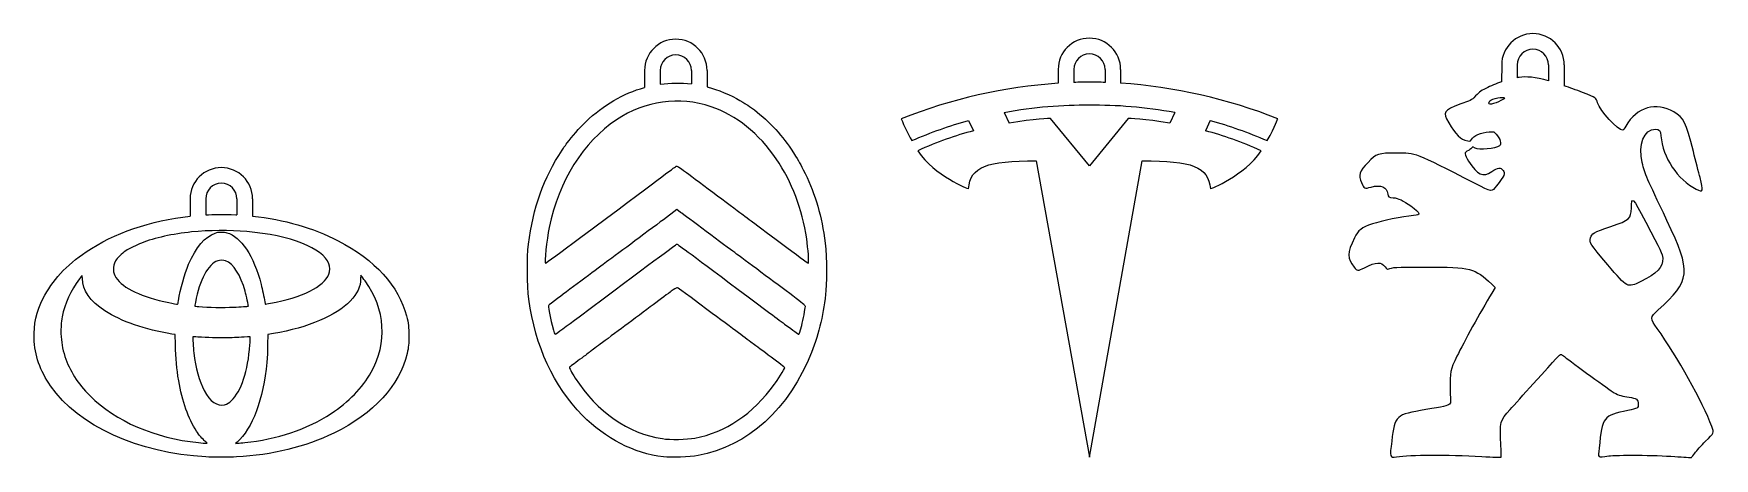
# Model space of a CAD drawing. Extents: x 17 to 286, y 104 to 172.
import ezdxf

# ---------------------------------------------------------------- set-up
doc = ezdxf.new("R2010")
doc.units = 0
doc.layers.get('0').update_dxf_attribs({"linetype": 'CONTINUOUS'})
doc.layers.add('IMAGE', color=7, linetype='CONTINUOUS')

msp = doc.modelspace()

# ---------------------------------------------------------------- linework, layer by layer
at = {"linetype": 'BYBLOCK'}
for p, q in [((114.48, 165.76), (114.47, 163.03)), ((116.98, 165.76), (116.98, 163.56)), ((121.98, 165.76), (121.98, 163.61)), ((124.48, 165.76), (124.48, 163.14)), ((180.69, 165.92), (180.68, 163.71)), ((183.19, 165.92), (183.19, 163.84)), ((188.19, 165.92), (188.19, 163.84)), ((190.69, 165.92), (190.69, 163.72)), ((251.69, 166.65), (251.68, 163.92)), ((254.19, 166.65), (254.19, 164.59)), ((259.19, 166.65), (259.19, 164.09)), ((261.69, 166.65), (261.69, 163.31)), ((172.03, 159.06), (172.82, 157.34)), ((199.36, 159.06), (198.56, 157.34)), ((166.35, 157.75), (167.11, 156.1)), ((205.04, 157.75), (204.28, 156.1)), ((41.73, 145.22), (41.72, 142.46)), ((44.23, 145.22), (44.23, 142.65)), ((49.23, 145.22), (49.23, 142.66)), ((51.73, 145.22), (51.73, 142.46))]:
    msp.add_line(p, q, dxfattribs=at)
at = {"color": 7}
msp.add_lwpolyline([(185.7, 160.25), (185.7, 160.25)], close=True, dxfattribs=at)
for points in [[(191.91, 158.07), (185.68, 150.49), (185.7, 150.49), (179.47, 158.07)], [(247.43, 153.35), (247.08, 153.55), (246.85, 153.32)], [(249.68, 155.92), (250.42, 155.96), (250.78, 155.56)], [(177.19, 151.31), (185.7, 103.9), (185.7, 103.9)], [(185.7, 103.9), (194.13, 151.31)], [(250.09, 131.58), (250.66, 131.05), (250.1, 130.13)], [(243.45, 114.77), (243.51, 112.59), (243.31, 112.39)]]:
    msp.add_lwpolyline(points, dxfattribs=at)
at = {"linetype": 'BYBLOCK'}
for centre, radius in [((119.48, 165.76), 5), ((185.69, 165.92), 5), ((256.69, 166.65), 5), ((119.48, 165.76), 2.5), ((185.69, 165.92), 2.5), ((256.69, 166.65), 2.5), ((46.73, 145.22), 5), ((46.73, 145.22), 2.5)]:
    msp.add_arc(centre, radius, 0, 180, dxfattribs=at)
at = {"color": 7}
for points in [[(254.46, 164.64), (254.37, 164.62), (254.28, 164.6), (254.19, 164.59)], [(259.19, 164.09), (257.07, 164.68), (255.57, 164.84), (254.46, 164.64)], [(180.68, 163.71), (172.07, 163.14), (163.6, 161.22), (155.57, 158.03)], [(185.7, 163.9), (184.86, 163.89), (184.03, 163.87), (183.19, 163.84)], [(188.19, 163.84), (187.36, 163.87), (186.53, 163.89), (185.7, 163.9)], [(215.83, 158.03), (207.79, 161.23), (199.31, 163.15), (190.69, 163.72)], [(249.14, 162.89), (248.27, 162.45), (248.01, 162.25), (247.24, 161.39)], [(251.67, 163.93), (250.8, 163.64), (249.96, 163.3), (249.14, 162.89)], [(249.77, 160.89), (250.04, 161.27), (252.15, 161.66), (252.15, 161.33)], [(264.65, 162.23), (263.57, 162.65), (262.59, 163.01), (261.69, 163.31)], [(267.05, 160.56), (266.81, 161.42), (266.89, 161.37), (264.65, 162.23)], [(172.03, 159.06), (176.81, 159.95), (181.41, 160.28), (185.7, 160.25)], [(185.7, 160.25), (189.99, 160.29), (194.59, 159.96), (199.37, 159.07)], [(246.36, 160.86), (242.77, 159.63), (242.26, 159.22), (242.86, 158.03)], [(247.24, 161.39), (247.02, 161.15), (246.79, 161.01), (246.36, 160.86)], [(249.84, 160.35), (249.62, 160.35), (249.58, 160.64), (249.77, 160.89)], [(252.15, 161.33), (252.15, 161.13), (250.32, 160.35), (249.84, 160.35)], [(271.1, 156.19), (270.32, 156.19), (267.36, 159.37), (267.05, 160.56)], [(279.22, 159.12), (276.43, 160.81), (273.35, 159.9), (271.54, 156.86)], [(282.37, 152.81), (281.14, 157.61), (280.88, 158.12), (279.22, 159.12)], [(155.57, 158.03), (156.06, 156.83), (156.61, 155.67), (157.26, 154.53)], [(157.26, 154.53), (160.32, 155.87), (163.36, 156.93), (166.35, 157.75)], [(167.11, 156.1), (164.31, 155.36), (161.26, 154.33), (158.21, 152.92)], [(179.47, 158.07), (179.47, 158.07), (176.81, 158.01), (172.82, 157.34)], [(198.56, 157.34), (194.57, 158.01), (191.91, 158.07), (191.91, 158.07)], [(213.18, 152.92), (210.13, 154.33), (207.08, 155.36), (204.28, 156.1)], [(205.04, 157.76), (208.03, 156.93), (211.07, 155.87), (214.14, 154.53)], [(214.14, 154.53), (215.49, 156.95), (215.83, 158.03), (215.83, 158.03)], [(242.86, 158.03), (243.79, 156.17), (244.9, 154.88), (245.78, 154.61)], [(271.54, 156.86), (271.32, 156.49), (271.12, 156.19), (271.1, 156.19)], [(274.19, 151.02), (273.49, 153.89), (274.46, 156.34), (276.3, 156.35)], [(276.3, 156.35), (276.94, 156.35), (277.1, 156.16), (277.18, 155.31)], [(245.78, 154.61), (246.56, 154.37), (246.68, 154.38), (246.85, 154.72)], [(246.85, 154.72), (247.12, 155.3), (248.42, 155.85), (249.68, 155.92)], [(251.32, 153.68), (250.71, 153.23), (248.04, 153), (247.43, 153.35)], [(250.78, 155.56), (251.49, 154.81), (251.72, 153.98), (251.32, 153.68)], [(277.18, 155.31), (277.49, 151.8), (279.82, 148.28), (282.83, 146.76)], [(158.21, 152.92), (160.92, 148.84), (166.32, 146.83), (166.32, 146.83)], [(166.32, 146.83), (166.69, 150.41), (169.22, 151.31), (177.19, 151.31)], [(194.13, 151.31), (202.16, 151.31), (204.71, 150.41), (205.07, 146.83)], [(205.07, 146.83), (205.07, 146.83), (210.46, 148.84), (213.18, 152.92)], [(230.29, 151.06), (228.9, 149.65), (228.68, 148.98), (229.23, 147.81)], [(234.83, 152.55), (231.96, 152.54), (231.65, 152.44), (230.29, 151.06)], [(247.33, 147.74), (237.71, 152.66), (237.97, 152.56), (234.83, 152.55)], [(246.37, 152.96), (245.65, 152.6), (245.66, 152.39), (246.39, 151.26)], [(246.85, 153.32), (246.72, 153.19), (246.5, 153.03), (246.37, 152.96)], [(246.39, 151.26), (247.86, 149.01), (248.68, 148.64), (250.1, 149.58)], [(278.15, 141.76), (274.84, 148.69), (274.67, 149.08), (274.19, 151.02)], [(283.44, 148.63), (283.24, 149.41), (282.75, 151.3), (282.37, 152.81)], [(250.1, 149.58), (251.13, 150.26), (251.49, 150.3), (251.93, 149.77)], [(251.93, 149.77), (252.32, 149.31), (252.14, 148.9), (250.86, 147.3)], [(282.83, 146.76), (283.93, 146.2), (284.01, 146.44), (283.44, 148.63)], [(229.23, 147.81), (229.69, 146.83), (229.73, 146.81), (230.8, 147.11)], [(230.8, 147.11), (232.35, 147.53), (233.31, 147.13), (233.46, 145.99)], [(233.46, 145.99), (233.53, 145.49), (233.57, 145.46), (234.33, 145.4)], [(234.33, 145.4), (235.12, 145.34), (235.93, 144.95), (237.12, 144.08)], [(250.86, 147.3), (250.03, 146.26), (250.29, 146.23), (247.33, 147.74)], [(272.45, 143.77), (272.55, 145.63), (272.55, 145.63), (274.76, 141.49)], [(237.12, 144.08), (238.78, 142.85), (238.83, 142.68), (237.58, 142.56)], [(269.15, 140.79), (272.24, 141.87), (272.35, 141.97), (272.45, 143.77)], [(230.99, 141.21), (229.19, 140.59), (228.75, 140.26), (228.13, 138.99)], [(237.58, 142.56), (235.79, 142.39), (232.48, 141.71), (230.99, 141.21)], [(265.9, 138.99), (266.13, 139.7), (266.33, 139.81), (269.15, 140.79)], [(274.76, 141.49), (277.23, 136.86), (277.41, 136.47), (277.46, 135.71)], [(276.73, 127.44), (281.97, 132.12), (282.1, 133.47), (278.15, 141.76)], [(228.13, 138.99), (226.93, 136.54), (226.92, 135.71), (228.06, 134.3)], [(268.66, 134.68), (265.8, 138.04), (265.67, 138.25), (265.9, 138.99)], [(229.71, 134.2), (231.63, 135.17), (232.41, 135.2), (233.04, 134.32)], [(273.94, 131.99), (271.79, 130.95), (271.87, 130.91), (268.66, 134.68)], [(277.46, 135.71), (277.55, 134.31), (276.56, 133.26), (273.94, 131.99)], [(228.06, 134.3), (228.57, 133.66), (228.63, 133.66), (229.71, 134.2)], [(233.04, 134.32), (233.24, 134.05), (233.38, 133.93), (233.46, 133.96)], [(233.46, 133.96), (234.33, 134.29), (234.45, 134.3), (239.49, 134.3)], [(239.49, 134.3), (246.85, 134.29), (247.34, 134.17), (250.09, 131.58)], [(250.1, 130.13), (248.22, 127), (245.66, 122.37), (244.52, 120.04)], [(276.6, 124.46), (275.4, 126.13), (275.4, 126.26), (276.73, 127.44)], [(285.32, 108.8), (283.89, 112.67), (279.77, 120.07), (276.6, 124.46)], [(244.52, 120.04), (243.45, 117.86), (243.38, 117.52), (243.45, 114.77)], [(256.73, 115.63), (260.66, 119.99), (260.98, 120.33), (261.17, 120.33)], [(261.17, 120.33), (261.25, 120.33), (261.5, 120.17), (261.75, 119.98)], [(261.75, 119.98), (262.96, 119.02), (269.07, 114.58), (269.7, 114.2)], [(253.05, 111.54), (253.63, 112.19), (255.29, 114.02), (256.73, 115.63)], [(269.7, 114.2), (270.32, 113.83), (271.15, 113.58), (272.07, 113.48)], [(272.07, 113.48), (273.25, 113.36), (273.56, 113.12), (273.56, 112.36)], [(239.57, 111.5), (234.71, 110.7), (234.6, 110.6), (234.08, 106.47)], [(243.31, 112.39), (243.05, 112.13), (242.28, 111.95), (239.57, 111.5)], [(251.57, 105.84), (251.37, 109.63), (251.39, 109.7), (253.05, 111.54)], [(271.9, 111.36), (267.91, 110.53), (267.83, 110.43), (267.28, 105.35)], [(273.56, 112.36), (273.57, 111.76), (273.44, 111.68), (271.9, 111.36)], [(284.33, 106.43), (285.74, 107.84), (285.7, 107.76), (285.32, 108.8)], [(234.08, 106.47), (233.74, 103.85), (233.77, 103.77), (234.86, 103.95)], [(251.59, 103.9), (251.64, 103.94), (251.63, 104.7), (251.57, 105.84)], [(267.28, 105.35), (267.1, 103.71), (266.97, 103.81), (268.82, 104.09)], [(282.62, 104.56), (282.88, 104.91), (283.65, 105.75), (284.33, 106.43)], [(234.86, 103.95), (237.08, 104.31), (242.88, 104.33), (248.52, 104)], [(248.52, 104), (250.35, 103.89), (251.55, 103.85), (251.59, 103.9)], [(268.82, 104.09), (270.06, 104.28), (276.26, 104.23), (279.38, 104)], [(279.38, 104), (280.81, 103.9), (282.02, 103.84), (282.06, 103.86)], [(282.06, 103.86), (282.11, 103.89), (282.36, 104.2), (282.62, 104.56)]]:
    msp.add_open_spline(points, degree=3, dxfattribs=at)
at = {"layer": 'IMAGE', "color": 7}
for points in [[(120.25, 143.06), (119.66, 143.5), (117.5, 141.89)], [(69.17, 132.86), (69.04, 133.02), (69.03, 132.48)], [(39.38, 121.9), (39.35, 123.51), (38.83, 123.6)], [(51.35, 122.88), (51.35, 123.17), (50.89, 123.14)], [(55.07, 123.66), (54.17, 123.51), (54.14, 121.93)], [(49.24, 106.3), (49.01, 106.1), (49.39, 106.13)]]:
    msp.add_lwpolyline(points, dxfattribs=at)
for points in [[(104.07, 138.92), (104.07, 138.92)], [(39.86, 128.9), (39.86, 128.9)], [(48.75, 127.9), (48.75, 127.9)], [(103.99, 126.34), (103.99, 126.34)], [(47.25, 112.29), (47.25, 112.29)], [(44.46, 106.15), (44.46, 106.15)], [(50.48, 106.24), (50.48, 106.24)], [(122.5, 106.95), (122.5, 106.95)], [(44.27, 103.94), (44.27, 103.94)], [(117.51, 103.94), (117.51, 103.94)]]:
    msp.add_lwpolyline(points, close=True, dxfattribs=at)
for points in [[(105.11, 157.57), (107.88, 160.25), (111.09, 162.1), (114.47, 163.03)], [(125.15, 159.96), (119.99, 161.69), (114.62, 160.94), (109.98, 157.86)], [(116.98, 163.56), (118.63, 163.79), (120.31, 163.81), (121.98, 163.61)], [(124.48, 163.14), (124.72, 163.08), (124.97, 163.01), (125.21, 162.94)], [(125.21, 162.94), (126.83, 162.45), (129.17, 161.4), (130.2, 160.69)], [(135.55, 151.63), (132.86, 155.6), (129.05, 158.66), (125.15, 159.96)], [(130.2, 160.69), (130.45, 160.52), (130.68, 160.38), (130.71, 160.38)], [(130.71, 160.38), (130.75, 160.38), (131.15, 160.11), (131.6, 159.78)], [(131.6, 159.78), (134.06, 157.97), (136.29, 155.64), (137.93, 153.17)], [(109.98, 157.86), (104.64, 154.31), (100.78, 148.13), (99.21, 140.65)], [(102.1, 154.17), (102.85, 155.19), (104.02, 156.52), (105.11, 157.57)], [(101.27, 153.01), (101.42, 153.24), (101.58, 153.48), (101.63, 153.54)], [(101.63, 153.54), (101.67, 153.6), (101.88, 153.88), (102.1, 154.17)], [(95.9, 137.99), (96.63, 143.74), (98.36, 148.59), (101.27, 153.01)], [(140.43, 138.84), (139.72, 143.6), (138.09, 147.88), (135.55, 151.63)], [(137.93, 153.17), (139.11, 151.37), (139.26, 151.12), (139.89, 149.88)], [(104.07, 138.92), (116.74, 148.39), (119.27, 150.27), (119.48, 150.4)], [(119.48, 150.4), (119.68, 150.52), (119.84, 150.43), (121.18, 149.43)], [(121.18, 149.43), (121.99, 148.83), (124.23, 147.16), (126.14, 145.73)], [(139.89, 149.88), (141.6, 146.52), (142.65, 143.16), (143.3, 138.95)], [(126.14, 145.73), (128.06, 144.31), (129.91, 142.92), (130.25, 142.66)], [(44.23, 142.65), (44.17, 142.7), (47.12, 142.78), (49.05, 142.67)], [(49.05, 142.67), (49.23, 142.67), (49.05, 142.67), (49.23, 142.67)], [(124.36, 140.01), (122.43, 141.44), (120.58, 142.82), (120.25, 143.06)], [(130.25, 142.66), (130.59, 142.4), (131.17, 141.96), (131.54, 141.69)], [(25.09, 136.74), (29.55, 139.75), (35.4, 141.76), (41.72, 142.46)], [(41.95, 139.92), (38.98, 139.62), (36.03, 138.97), (33.93, 138.15)], [(50.81, 139.99), (48.09, 140.23), (44.72, 140.2), (41.95, 139.92)], [(63.95, 134.82), (62.95, 137.36), (57.8, 139.38), (50.81, 139.99)], [(51.73, 142.46), (56.8, 141.91), (61.36, 140.6), (65.44, 138.51)], [(99.21, 140.65), (98.81, 138.71), (98.4, 134.92), (98.6, 134.92)], [(117.5, 141.89), (116.31, 141.01), (113.95, 139.25), (112.26, 137.99)], [(128.92, 136.62), (128.33, 137.05), (126.28, 138.57), (124.36, 140.01)], [(131.54, 141.69), (131.91, 141.42), (134.1, 139.79), (136.41, 138.06)], [(33.93, 138.15), (33.19, 137.86), (31.99, 137.26), (31.44, 136.89)], [(41.48, 134.75), (42.66, 137.49), (44.09, 139.18), (45.74, 139.75)], [(45.74, 139.75), (46.12, 139.88), (46.22, 139.89), (46.73, 139.89)], [(46.73, 139.89), (47.14, 139.9), (47.39, 139.87), (47.61, 139.81)], [(47.61, 139.81), (49.88, 139.18), (51.92, 136.1), (53.1, 131.52)], [(65.44, 138.51), (71.27, 135.52), (75.19, 131.21), (76.38, 126.48)], [(95.96, 129.15), (95.66, 131.38), (95.63, 135.82), (95.9, 137.99)], [(98.6, 134.92), (98.66, 134.92), (101.12, 136.72), (104.07, 138.92)], [(103.99, 126.34), (115.12, 134.67), (119.59, 137.99), (119.67, 137.99)], [(112.26, 137.99), (110.57, 136.73), (108.71, 135.35), (108.12, 134.92)], [(119.67, 137.99), (119.73, 137.99), (122.24, 136.13), (131.04, 129.56)], [(136.41, 138.06), (138.73, 136.33), (140.66, 134.92), (140.7, 134.92)], [(140.7, 134.92), (140.83, 134.92), (140.66, 137.28), (140.43, 138.84)], [(143.3, 138.95), (143.59, 137.09), (143.7, 132.64), (143.51, 130.56)], [(18.21, 129.32), (19.6, 132.09), (21.94, 134.62), (25.09, 136.74)], [(29.79, 135.28), (29.51, 134.79), (29.41, 134.41), (29.44, 133.89)], [(31.44, 136.89), (30.81, 136.47), (30.05, 135.73), (29.79, 135.28)], [(39.86, 128.9), (40.16, 130.79), (40.83, 133.22), (41.48, 134.75)], [(46.15, 135.31), (44.59, 134.79), (43.23, 132.25), (42.57, 128.65)], [(47.4, 135.31), (47.08, 135.43), (46.49, 135.43), (46.15, 135.31)], [(50.54, 130.43), (49.82, 133.05), (48.68, 134.83), (47.4, 135.31)], [(63.95, 133.18), (64.11, 133.58), (64.11, 134.42), (63.95, 134.82)], [(108.12, 134.92), (106.87, 133.99), (101.79, 130.21), (100.28, 129.08)], [(138.23, 129.69), (135.63, 131.62), (130.27, 135.61), (128.92, 136.62)], [(24.01, 132.42), (22.59, 130.54), (21.65, 128.45), (21.26, 126.36)], [(24.44, 132.98), (24.43, 132.97), (24.23, 132.72), (24.01, 132.42)], [(24.48, 132.5), (24.48, 132.77), (24.46, 132.99), (24.44, 132.98)], [(28.1, 127.3), (25.71, 128.86), (24.49, 130.62), (24.48, 132.5)], [(29.44, 133.89), (29.47, 133.39), (29.57, 133.07), (29.86, 132.62)], [(29.86, 132.62), (30.95, 130.94), (34.08, 129.46), (38.31, 128.63)], [(54.58, 128.51), (59.69, 129.44), (63.15, 131.17), (63.95, 133.18)], [(69.03, 132.48), (69.02, 131.18), (68.51, 130.07), (67.36, 128.87)], [(69.75, 132.09), (69.5, 132.42), (69.25, 132.77), (69.17, 132.86)], [(70.71, 117.48), (73.36, 122.22), (73.01, 127.52), (69.75, 132.09)], [(16.75, 122.9), (16.68, 125.15), (17.14, 127.17), (18.21, 129.32)], [(51.05, 128.05), (51.08, 128.08), (50.72, 129.79), (50.54, 130.43)], [(53.1, 131.52), (53.3, 130.77), (53.57, 129.44), (53.67, 128.77)], [(104.55, 110.58), (99.91, 115.3), (96.98, 121.64), (95.96, 129.15)], [(118.75, 130.43), (118.33, 130.12), (117.03, 129.15), (115.87, 128.28)], [(119.66, 130.99), (119.57, 130.99), (119.16, 130.74), (118.75, 130.43)], [(124.67, 127.38), (119.96, 130.89), (119.82, 130.99), (119.66, 130.99)], [(131.04, 129.56), (133.31, 127.86), (136.05, 125.82), (137.12, 125.02)], [(140.22, 127.98), (140.22, 128.15), (139.72, 128.58), (138.23, 129.69)], [(143.51, 130.56), (143.19, 127.05), (142.43, 123.77), (141.2, 120.65)], [(38.83, 123.6), (34.54, 124.28), (30.68, 125.62), (28.1, 127.3)], [(38.31, 128.63), (39.05, 128.48), (39.56, 128.39), (39.73, 128.37)], [(39.73, 128.37), (39.76, 128.37), (39.82, 128.6), (39.86, 128.9)], [(42.57, 128.65), (42.51, 128.33), (42.46, 128.06), (42.47, 128.05)], [(42.47, 128.05), (42.47, 128.05), (42.76, 128.02), (43.11, 127.99)], [(43.11, 127.99), (44.66, 127.86), (46.95, 127.82), (48.75, 127.9)], [(48.75, 127.9), (49.73, 127.94), (51.02, 128.03), (51.05, 128.05)], [(53.67, 128.77), (53.71, 128.56), (53.74, 128.39), (53.74, 128.38)], [(53.74, 128.38), (53.75, 128.37), (54.13, 128.43), (54.58, 128.51)], [(67.36, 128.87), (65.1, 126.52), (60.61, 124.62), (55.07, 123.66)], [(76.38, 126.48), (76.68, 125.31), (76.75, 124.66), (76.75, 123.33)], [(99.13, 128.23), (99.02, 128.15), (99.29, 126.57), (99.68, 125)], [(100.28, 129.08), (99.7, 128.64), (99.18, 128.26), (99.13, 128.23)], [(115.87, 128.28), (114.7, 127.42), (112.65, 125.89), (111.31, 124.89)], [(129.5, 123.79), (128.54, 124.5), (126.37, 126.12), (124.67, 127.38)], [(139.64, 124.94), (139.86, 125.84), (140.22, 127.69), (140.22, 127.98)], [(21.26, 126.36), (21.08, 125.39), (21.03, 124.67), (21.06, 123.66)], [(99.68, 125), (100.01, 123.68), (100.07, 123.53), (100.26, 123.6)], [(100.26, 123.6), (100.32, 123.62), (102, 124.86), (103.99, 126.34)], [(111.31, 124.89), (109.96, 123.89), (108.2, 122.58), (107.38, 121.97)], [(131.89, 122.02), (131.54, 122.28), (130.46, 123.08), (129.5, 123.79)], [(137.12, 125.02), (138.19, 124.22), (139.1, 123.57), (139.15, 123.57)], [(139.15, 123.57), (139.25, 123.57), (139.38, 123.91), (139.64, 124.94)], [(19.4, 115.29), (17.72, 117.69), (16.84, 120.21), (16.75, 122.9)], [(21.06, 123.66), (21.1, 122.3), (21.28, 121.28), (21.69, 120.01)], [(39.9, 116.13), (39.57, 118.03), (39.42, 119.71), (39.38, 121.9)], [(42.18, 123.14), (42.14, 123.1), (42.24, 121.37), (42.33, 120.58)], [(42.96, 123.12), (42.55, 123.15), (42.2, 123.16), (42.18, 123.14)], [(47.61, 122.99), (46.23, 122.96), (44.45, 123.01), (42.96, 123.12)], [(50.89, 123.14), (49.45, 123.04), (48.87, 123.02), (47.61, 122.99)], [(48.35, 112.94), (49.91, 114.4), (51.01, 117.72), (51.3, 121.89)], [(51.3, 121.89), (51.33, 122.27), (51.35, 122.72), (51.35, 122.88)], [(54.14, 121.93), (54.12, 121.05), (54.1, 120.17), (54.08, 119.96)], [(76.75, 123.33), (76.75, 122.06), (76.7, 121.51), (76.47, 120.49)], [(107.38, 121.97), (106.56, 121.36), (105.85, 120.83), (105.79, 120.78)], [(134.73, 119.9), (133.52, 120.8), (132.24, 121.75), (131.89, 122.02)], [(21.69, 120.01), (22.44, 117.71), (23.74, 115.68), (25.71, 113.71)], [(42.33, 120.58), (42.61, 118.18), (43.2, 116.05), (44, 114.54)], [(54, 119.04), (53.5, 113.25), (51.68, 108.39), (49.24, 106.3)], [(54.08, 119.96), (54.06, 119.75), (54.02, 119.34), (54, 119.04)], [(76.47, 120.49), (75.33, 115.42), (71.1, 110.82), (64.75, 107.75)], [(104.09, 119.52), (103.22, 118.87), (102.48, 118.32), (102.45, 118.3)], [(105.79, 120.78), (105.73, 120.73), (104.97, 120.16), (104.09, 119.52)], [(141.2, 120.65), (137.68, 111.69), (130.95, 105.57), (123.04, 104.14)], [(136.93, 118.18), (136.93, 118.23), (135.94, 119), (134.73, 119.9)], [(42.76, 108.05), (41.46, 110.03), (40.47, 112.83), (39.9, 116.13)], [(64.3, 110.88), (67.11, 112.72), (69.32, 115), (70.71, 117.48)], [(102.45, 118.3), (102.38, 118.23), (102.76, 117.5), (103.37, 116.56)], [(103.37, 116.56), (106.92, 111.1), (111.81, 107.7), (117.33, 106.86)], [(135.28, 115.55), (135.63, 116.02), (136.93, 118.1), (136.93, 118.18)], [(44.27, 103.94), (33.41, 104.54), (23.9, 108.88), (19.4, 115.29)], [(25.71, 113.71), (29.78, 109.64), (36.1, 106.92), (43.06, 106.23)], [(44, 114.54), (44.92, 112.78), (46.08, 111.99), (47.25, 112.29)], [(122.5, 106.95), (127.44, 107.85), (131.75, 110.76), (135.28, 115.55)], [(47.25, 112.29), (47.65, 112.4), (47.96, 112.58), (48.35, 112.94)], [(50.48, 106.24), (55.55, 106.73), (60.5, 108.4), (64.3, 110.88)], [(117.51, 103.94), (112.73, 104.53), (108.23, 106.83), (104.55, 110.58)], [(44.11, 106.45), (43.73, 106.77), (43.15, 107.47), (42.76, 108.05)], [(64.75, 107.75), (60.17, 105.53), (54.88, 104.24), (49.15, 103.94)], [(43.06, 106.23), (44.34, 106.11), (44.52, 106.1), (44.46, 106.15)], [(44.46, 106.15), (44.43, 106.17), (44.28, 106.31), (44.11, 106.45)], [(49.39, 106.13), (49.59, 106.15), (50.08, 106.2), (50.48, 106.24)], [(117.33, 106.86), (118.56, 106.67), (121.25, 106.72), (122.5, 106.95)], [(49.15, 103.94), (48.13, 103.88), (45.28, 103.88), (44.27, 103.94)], [(123.04, 104.14), (121.73, 103.9), (118.72, 103.79), (117.51, 103.94)]]:
    msp.add_open_spline(points, degree=3, dxfattribs=at)

doc.saveas('drawing.dxf')
